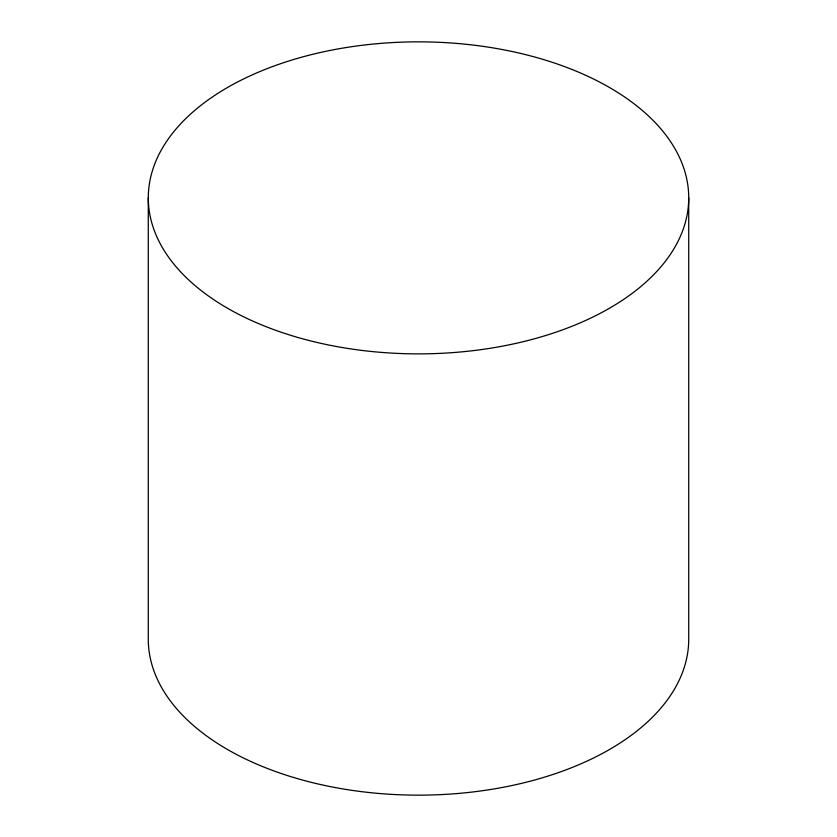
<?xml version="1.0" encoding="UTF-8"?>
<svg xmlns="http://www.w3.org/2000/svg" width="837" height="837" viewBox="0 0 837 837"><rect width="100%" height="100%" fill="white"/><g stroke="black" fill="none" stroke-linecap="round" stroke-linejoin="round"><path stroke-width="1.26" d="M688.725 197.867A270.225 156.017 0 0 1 283.387 332.969A270.225 156.017 0 0 1 283.387 62.754A270.225 156.017 0 0 1 688.725 197.867L688.725 639.133A270.225 156.017 0 0 1 418.5 795.15A270.225 156.017 0 0 1 148.275 639.133L148.275 197.867"/></g></svg>
